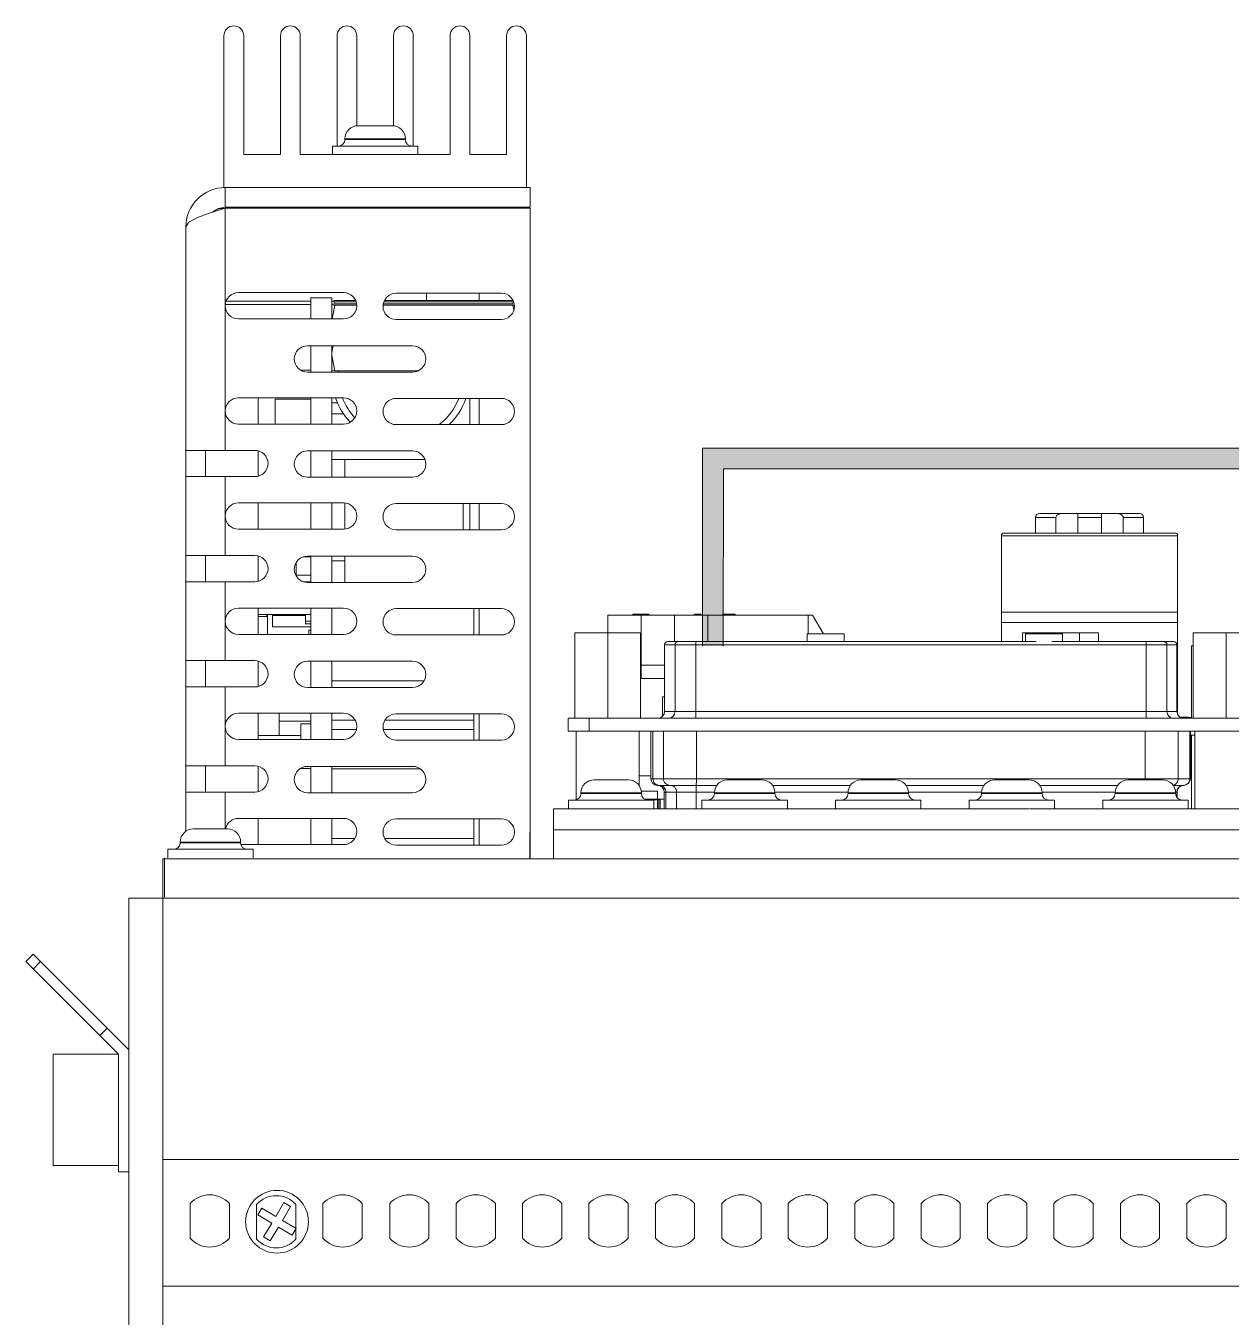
# Model space of a CAD drawing. Extents: x -194 to 239, y -574 to -265.
# Drawn here: x 58.87 to 88.02, y -421.34 to -390.1 of the extents above; entities that cross this region are included whole.
import ezdxf

# ---------------------------------------------------------------- set-up
doc = ezdxf.new("R2010")
doc.units = 0
doc.header["$LTSCALE"] = 0.5
doc.layers.get('0').update_dxf_attribs({"linetype": 'CONTINUOUS'})
doc.layers.add('1', color=7, linetype='CONTINUOUS')

msp = doc.modelspace()

# ---------------------------------------------------------------- hatches: boundary and pattern name
at = {"lineweight": 5}
msp.add_hatch(color=256, dxfattribs=at).paths.add_polyline_path([(75.22968, -400.31622), (75.23143, -405.10805), (75.73143, -405.10805), (75.73775, -400.81622), (121.36954, -400.81622), (124.81432, -405.29054), (125.16794, -404.93705), (121.61036, -400.31622)])

# ---------------------------------------------------------------- linework, layer by layer
at = {"color": 7, "linetype": 'Continuous', "lineweight": 5}
for p, q in [((63.65809, -390.34239), (63.65809, -394.01431)), ((64.13496, -393.21952), (64.13496, -390.34239)), ((65.02512, -390.34239), (65.02512, -393.21952)), ((65.502, -393.21952), (65.502, -390.34239)), ((66.39216, -393.01288), (66.39216, -390.34239)), ((66.86903, -390.34239), (66.86903, -392.5217)), ((67.75919, -392.5217), (67.75919, -390.34239)), ((68.23607, -390.34239), (68.23607, -393.01288)), ((69.12623, -390.34239), (69.12623, -393.21952)), ((69.6031, -393.21952), (69.6031, -390.34239)), ((70.49326, -390.34239), (70.49326, -393.21952)), ((70.97014, -394.01431), (70.97014, -390.34239)), ((66.90082, -392.52011), (67.7274, -392.52011)), ((66.58291, -392.83802), (68.04532, -392.83802)), ((66.58291, -392.83802), (66.58291, -392.85392)), ((66.58291, -392.85392), (68.04532, -392.85392)), ((68.04532, -392.85392), (68.04532, -392.83802)), ((65.02512, -393.21952), (64.13496, -393.21952)), ((69.12623, -393.21952), (65.502, -393.21952)), ((66.28089, -393.01288), (68.34734, -393.01288)), ((66.28089, -393.01288), (66.28089, -393.21952)), ((68.34734, -393.21952), (68.34734, -393.01288)), ((70.49326, -393.21952), (69.6031, -393.21952)), ((63.65809, -394.01431), (63.68988, -394.01431)), ((63.68988, -394.01431), (71.06551, -394.01431)), ((63.68988, -394.01431), (63.68988, -394.49118)), ((71.06551, -394.49118), (71.06551, -394.01431)), ((63.68988, -394.49118), (71.06551, -394.49118)), ((66.93262, -394.49118), (66.94376, -394.50233)), ((66.9962, -394.49118), (66.9962, -394.50233)), ((67.63202, -394.50233), (67.63202, -394.49118)), ((67.68447, -394.50233), (67.69561, -394.49118)), ((63.51022, -394.53054), (63.68988, -394.51366)), ((63.68988, -396.87555), (63.68988, -394.51366)), ((63.68988, -394.51366), (71.06551, -394.51366)), ((64.13496, -394.50233), (70.49326, -394.50233)), ((64.13496, -394.50233), (64.13496, -394.51366)), ((70.49326, -394.50233), (70.49326, -394.51366)), ((71.06551, -394.51366), (71.06551, -410.22799)), ((62.73613, -400.37262), (62.73613, -394.96805)), ((66.55111, -396.55763), (64.00779, -396.55763)), ((65.75632, -396.68482), (65.75632, -397.19346)), ((66.26499, -396.68482), (65.75632, -396.68482)), ((66.26499, -396.68482), (66.26499, -397.19346)), ((70.3661, -396.57162), (67.82278, -396.57162)), ((68.55412, -396.57162), (68.55411, -396.74596)), ((69.82554, -396.74596), (69.82553, -396.57162)), ((63.68988, -399.41887), (63.68988, -396.87555)), ((65.75632, -396.84375), (63.69147, -396.84375)), ((65.75632, -396.76428), (63.70999, -396.76428)), ((66.26538, -396.76333), (66.26499, -396.76399)), ((66.26538, -396.84281), (66.26499, -396.84347)), ((66.27414, -397.19346), (66.33598, -396.86281)), ((66.33598, -396.74596), (66.32963, -396.78045)), ((66.33095, -396.81021), (66.33598, -396.78333)), ((66.84142, -396.74596), (66.33598, -396.74596)), ((66.85536, -396.78333), (66.33598, -396.78333)), ((66.86505, -396.82544), (66.33598, -396.82544)), ((66.86878, -396.86281), (66.33598, -396.86281)), ((70.64482, -396.86281), (67.50598, -396.86281)), ((70.64482, -396.82544), (67.51139, -396.82544)), ((70.64482, -396.78333), (67.52312, -396.78333)), ((70.64482, -396.74596), (67.53912, -396.74596)), ((70.66819, -396.77977), (70.64482, -396.78333)), ((70.64482, -396.78333), (70.64957, -396.81044)), ((70.64482, -396.86281), (70.66608, -396.98392)), ((64.00779, -397.19346), (66.55111, -397.19346)), ((67.82278, -397.20745), (70.3661, -397.20745)), ((68.22017, -397.84328), (65.67685, -397.84328)), ((65.75632, -397.84328), (65.75632, -398.47911)), ((66.26499, -397.84328), (66.26499, -398.47911)), ((66.33597, -398.45106), (66.26499, -398.06666)), ((65.5125, -398.43333), (65.75632, -398.43333)), ((65.67685, -398.47911), (68.22017, -398.47911)), ((66.26499, -398.43305), (66.26537, -398.4337)), ((66.26698, -398.47911), (66.26977, -398.43427)), ((68.35072, -398.45106), (66.33597, -398.45106)), ((66.42614, -398.47911), (66.42792, -398.45106)), ((66.55111, -399.10095), (64.00779, -399.10095)), ((64.48467, -399.73678), (64.48467, -399.10095)), ((64.89795, -399.13277), (65.75632, -399.13277)), ((64.89795, -399.73678), (64.89795, -399.13277)), ((65.75632, -399.10095), (65.75632, -399.73678)), ((66.26499, -399.10095), (66.26499, -399.73678)), ((70.3661, -399.11494), (67.82278, -399.11494)), ((69.6031, -399.75077), (69.6031, -399.11494)), ((63.68988, -400.37262), (63.68988, -399.41887)), ((66.40089, -399.2202), (66.26499, -399.2202)), ((66.26499, -399.49042), (66.54803, -399.49042)), ((64.00779, -399.73678), (66.55111, -399.73678)), ((67.82278, -399.75077), (70.3661, -399.75077)), ((62.73613, -400.37262), (62.73613, -401.00845)), ((62.73613, -400.37262), (63.68988, -400.37262)), ((63.21301, -401.00845), (63.21301, -400.37262)), ((64.40519, -400.37262), (63.68988, -400.37262)), ((64.48467, -400.99835), (64.48467, -400.38271)), ((68.22017, -400.3866), (65.67685, -400.3866)), ((65.75632, -400.3866), (65.75632, -401.02243)), ((66.26499, -400.3866), (66.26499, -401.02243)), ((66.58291, -400.59105), (66.26499, -400.59105)), ((66.58291, -400.59105), (66.58291, -401.02243)), ((68.51715, -400.59105), (66.58291, -400.59105)), ((63.68988, -401.00845), (62.73613, -401.00845)), ((62.73613, -402.91594), (62.73613, -401.00845)), ((63.68988, -401.96219), (63.68988, -401.00845)), ((63.68988, -401.00845), (64.40519, -401.00845)), ((65.67685, -401.02243), (68.22017, -401.02243)), ((66.55111, -401.64428), (64.00779, -401.64428)), ((64.48467, -402.28011), (64.48467, -401.64428)), ((65.75632, -401.64428), (65.75632, -402.28011)), ((66.26499, -401.64428), (66.26499, -402.28011)), ((66.58291, -401.64587), (66.58291, -402.22831)), ((70.3661, -401.65826), (67.82278, -401.65826)), ((69.44415, -402.29409), (69.44415, -401.65826)), ((69.6031, -402.29409), (69.6031, -401.65826)), ((69.82564, -402.29409), (69.82564, -401.65826)), ((63.68988, -402.91594), (63.68988, -401.96219)), ((83.77546, -401.99399), (83.28688, -401.99399)), ((83.28688, -401.99399), (83.28688, -402.37549)), ((83.93881, -401.89862), (83.392, -401.89862)), ((83.77546, -402.37549), (83.77546, -401.99399)), ((84.30422, -401.89862), (83.93881, -401.89862)), ((84.30422, -402.37549), (84.30422, -401.89862)), ((84.30422, -401.89862), (84.30422, -401.99399)), ((84.87647, -401.89862), (84.30422, -401.89862)), ((84.87647, -401.99399), (84.30422, -401.99399)), ((84.30422, -401.99399), (84.30422, -402.37549)), ((84.87647, -401.89862), (85.24187, -401.89862)), ((84.87647, -401.99399), (84.87647, -401.89862)), ((84.87647, -402.37549), (84.87647, -401.99399)), ((85.24187, -401.89862), (85.79603, -401.89862)), ((85.89379, -401.99399), (85.40522, -401.99399)), ((85.40522, -401.99399), (85.40522, -402.37549)), ((85.89379, -402.37549), (85.89379, -401.99399)), ((64.00779, -402.28011), (66.55111, -402.28011)), ((66.58291, -402.22831), (66.58291, -402.27851)), ((67.82278, -402.29409), (70.3661, -402.29409)), ((82.49209, -402.37549), (82.45861, -402.40898)), ((82.46031, -402.43908), (82.46031, -402.40796)), ((82.46031, -402.41067), (82.46031, -402.43908)), ((82.46031, -402.43908), (82.46031, -404.28299)), ((82.46031, -402.43908), (86.72037, -402.43908)), ((82.49209, -402.37549), (86.68858, -402.37549)), ((86.72206, -402.40898), (86.68858, -402.37549)), ((86.72037, -402.43908), (86.72037, -402.40796)), ((86.72037, -402.43908), (86.72037, -404.28299)), ((62.73613, -402.91594), (62.73613, -403.55177)), ((62.73613, -402.91594), (63.68988, -402.91594)), ((63.21301, -403.55177), (63.21301, -402.91594)), ((64.40519, -402.91594), (63.68988, -402.91594)), ((64.48467, -403.54167), (64.48467, -402.92603)), ((68.22017, -402.92992), (65.67685, -402.92992)), ((65.75632, -402.92992), (65.75632, -403.56575)), ((66.26499, -402.92992), (66.26499, -403.56575)), ((66.58291, -402.92992), (66.58291, -403.04694)), ((65.40662, -403.39283), (65.40662, -403.08037)), ((65.57188, -402.94775), (65.75632, -402.94775)), ((66.58291, -403.04694), (66.26499, -403.04694)), ((66.58291, -403.04694), (66.58291, -403.56575)), ((63.68988, -403.55177), (62.73613, -403.55177)), ((62.73613, -405.45926), (62.73613, -403.55177)), ((63.68988, -404.50551), (63.68988, -403.55177)), ((63.68988, -403.55177), (64.40519, -403.55177)), ((65.40662, -403.41531), (65.40662, -403.39283)), ((65.40662, -403.39283), (65.75632, -403.39283)), ((65.58367, -403.55179), (65.75632, -403.55179)), ((65.67685, -403.56575), (68.22017, -403.56575)), ((66.55111, -404.1876), (64.00779, -404.1876)), ((64.48467, -404.82343), (64.48467, -404.1876)), ((64.48467, -404.34656), (65.75632, -404.34656)), ((64.48467, -404.39427), (64.70721, -404.39427)), ((64.69212, -404.39427), (64.69212, -404.34656)), ((64.70721, -404.82343), (64.70721, -404.34656)), ((64.83437, -404.64065), (64.83437, -404.37042)), ((65.62917, -404.37042), (64.83437, -404.37042)), ((65.62917, -404.5014), (65.62917, -404.34656)), ((65.75632, -404.1876), (65.75632, -404.82343)), ((66.26499, -404.1876), (66.26499, -404.82343)), ((70.3661, -404.20158), (67.82278, -404.20158)), ((69.69847, -404.20158), (69.69847, -404.83741)), ((69.82564, -404.83741), (69.82564, -404.20158)), ((72.93994, -404.35784), (73.74745, -404.35784)), ((72.93994, -404.35784), (72.93994, -404.78595)), ((73.58714, -404.33362), (73.54557, -404.33362)), ((73.54557, -404.35784), (73.54557, -404.33362)), ((73.77004, -404.33362), (73.58714, -404.33362)), ((73.58714, -404.35784), (73.58714, -404.33362)), ((73.74745, -404.35784), (74.55495, -404.35784)), ((73.74745, -404.35784), (73.74745, -405.5691)), ((73.79498, -404.33362), (73.77004, -404.33362)), ((73.77004, -404.35784), (73.77004, -404.33362)), ((73.82823, -404.33362), (73.79498, -404.33362)), ((73.79498, -404.35784), (73.79498, -404.33362)), ((73.82823, -404.33362), (73.84486, -404.33362)), ((73.82823, -404.35784), (73.82823, -404.33362)), ((73.87812, -404.33362), (73.84486, -404.33362)), ((73.84486, -404.33362), (73.84486, -404.35784)), ((73.91137, -404.33362), (73.87812, -404.33362)), ((73.87812, -404.35784), (73.87812, -404.33362)), ((73.928, -404.33362), (73.91137, -404.33362)), ((73.91137, -404.35784), (73.91137, -404.33362)), ((73.93631, -404.33362), (73.928, -404.33362)), ((73.928, -404.35784), (73.928, -404.33362)), ((73.93631, -404.35784), (73.93631, -404.33362)), ((74.55495, -404.35784), (75.36246, -404.35784)), ((74.55495, -404.99514), (74.55495, -404.35784)), ((75.1917, -404.33362), (75.03946, -404.33362)), ((75.03946, -404.33362), (75.03946, -404.35784)), ((75.1917, -404.35784), (75.1917, -404.33362)), ((75.36246, -404.35784), (77.78497, -404.35784)), ((75.36246, -404.99514), (75.36246, -404.35784)), ((75.72584, -404.35784), (75.72584, -404.33362)), ((76.02354, -404.33362), (75.72584, -404.33362)), ((76.02354, -404.33362), (76.02354, -404.35784)), ((77.78497, -404.35784), (77.89315, -404.35784)), ((77.78497, -404.35784), (77.78497, -404.81246)), ((77.89315, -404.35784), (78.15563, -404.81246)), ((82.46031, -404.28299), (86.72037, -404.28299)), ((82.46031, -404.53732), (82.46031, -404.28299)), ((86.72037, -404.28299), (86.72037, -404.53732)), ((63.68988, -405.45926), (63.68988, -404.50551)), ((64.83437, -404.64065), (65.75632, -404.64065)), ((65.62917, -404.5014), (65.75632, -404.5014)), ((65.62917, -404.56912), (65.62917, -404.5014)), ((65.62917, -404.56912), (65.75632, -404.56912)), ((65.70864, -404.82343), (65.70864, -404.7249)), ((65.70864, -404.7249), (65.75632, -404.7249)), ((72.14271, -404.78595), (72.93749, -404.78595)), ((72.14271, -404.78595), (72.14271, -406.8524)), ((72.93749, -404.78595), (73.73228, -404.78595)), ((72.93749, -404.78595), (72.93749, -406.8524)), ((73.73228, -404.78595), (73.73228, -406.8524)), ((82.46031, -404.99514), (82.46031, -404.53732)), ((86.72037, -404.53732), (82.46031, -404.53732)), ((82.97196, -404.78595), (83.43084, -404.78595)), ((82.97196, -404.78595), (82.97196, -404.99514)), ((83.43084, -404.78595), (84.34858, -404.78595)), ((83.43084, -404.78595), (83.43084, -404.81246)), ((84.34858, -404.78595), (84.80745, -404.78595)), ((84.34858, -404.78595), (84.34858, -404.99514)), ((84.80745, -404.78595), (84.80745, -404.99514)), ((86.72037, -404.53732), (86.72037, -406.56082)), ((87.09769, -404.78595), (87.89248, -404.78595)), ((87.09769, -404.78595), (87.09769, -406.8524)), ((87.89248, -404.78595), (88.68727, -404.78595)), ((87.89248, -404.78595), (87.89248, -406.8524)), ((64.00779, -404.82343), (66.55111, -404.82343)), ((67.82278, -404.83741), (70.3661, -404.83741)), ((74.56694, -405.07589), (74.31429, -405.07589)), ((74.31429, -405.07589), (74.31429, -406.6909)), ((74.39504, -404.99514), (74.64646, -404.99514)), ((74.56694, -405.07589), (74.56694, -406.6909)), ((75.06794, -405.07589), (74.56694, -405.07589)), ((74.64646, -404.99514), (75.06794, -404.99514)), ((75.06794, -404.99514), (75.06794, -405.07589)), ((75.06794, -404.99514), (83.29689, -404.99514)), ((75.06794, -405.07589), (75.06794, -406.6909)), ((85.96058, -405.07589), (75.06794, -405.07589)), ((77.76215, -404.81246), (78.65231, -404.81246)), ((77.76215, -404.81246), (77.76215, -404.99514)), ((78.65231, -404.99514), (78.65231, -404.81246)), ((83.04322, -404.81246), (83.93339, -404.81246)), ((83.04322, -404.81246), (83.04322, -404.99514)), ((83.67974, -404.99514), (85.96058, -404.99514)), ((83.93339, -404.99514), (83.93339, -404.81246)), ((85.96058, -404.99514), (85.96058, -405.07589)), ((85.96058, -404.99514), (86.38206, -404.99514)), ((85.96058, -405.07589), (85.96058, -406.6909)), ((86.46158, -405.07589), (85.96058, -405.07589)), ((86.38206, -404.99514), (86.62067, -404.99514)), ((86.70142, -405.07589), (86.46158, -405.07589)), ((86.46158, -405.07589), (86.46158, -406.6909)), ((86.70142, -405.07589), (86.70142, -406.6909)), ((87.05567, -405.09859), (87.09769, -405.09859)), ((87.05567, -406.8524), (87.05567, -405.09859)), ((62.73613, -405.45926), (62.73613, -406.09509)), ((62.73613, -405.45926), (63.68988, -405.45926)), ((63.21301, -406.09509), (63.21301, -405.45926)), ((64.40519, -405.45926), (63.68988, -405.45926)), ((64.48467, -406.085), (64.48467, -405.46935)), ((68.22017, -405.47324), (65.67685, -405.47324)), ((65.75632, -405.47324), (65.75632, -406.10908)), ((66.26499, -405.47324), (66.26499, -406.10908)), ((73.74745, -405.5691), (73.74745, -405.8902)), ((73.74745, -405.5691), (74.31429, -405.5691)), ((68.49675, -405.94792), (66.26499, -405.94792)), ((73.73228, -405.8902), (74.31429, -405.8902)), ((63.68988, -406.09509), (62.73613, -406.09509)), ((62.73613, -408.00258), (62.73613, -406.09509)), ((63.68988, -407.04884), (63.68988, -406.09509)), ((63.68988, -406.09509), (64.40519, -406.09509)), ((65.67685, -406.10908), (68.22017, -406.10908)), ((74.31429, -406.33528), (74.26215, -406.33528)), ((74.26215, -406.33528), (74.26215, -406.80974)), ((86.70142, -406.56082), (86.72037, -406.56082)), ((86.72037, -406.56082), (86.72037, -406.71537)), ((66.55111, -406.73092), (64.00779, -406.73092)), ((64.48467, -407.36675), (64.48467, -406.73092)), ((64.99333, -406.92169), (64.99333, -406.73092)), ((64.99333, -407.27138), (64.99333, -406.92169)), ((64.99333, -406.92169), (65.75632, -406.92169)), ((65.5179, -406.98528), (65.75632, -406.98528)), ((65.5179, -407.36675), (65.5179, -406.98528)), ((65.75632, -406.73092), (65.75632, -407.36675)), ((66.26499, -406.73092), (66.26499, -407.36675)), ((66.83292, -406.90166), (66.26499, -406.90166)), ((69.69847, -406.90166), (67.54873, -406.90166)), ((70.3661, -406.74491), (67.82278, -406.74491)), ((69.69847, -406.74491), (69.69847, -406.90166)), ((69.69847, -406.90166), (69.69847, -407.1242)), ((69.82564, -407.38074), (69.82564, -406.74491)), ((71.98464, -406.8524), (72.49336, -406.8524)), ((71.98464, -407.16733), (71.98464, -406.8524)), ((72.49336, -407.16733), (72.49336, -406.8524)), ((88.33661, -406.8524), (72.49336, -406.8524)), ((74.31429, -406.6909), (74.56694, -406.6909)), ((74.56694, -406.6909), (75.06794, -406.6909)), ((75.06794, -406.6909), (85.96058, -406.6909)), ((75.06794, -406.8524), (75.06794, -406.6909)), ((85.96058, -406.6909), (86.46158, -406.6909)), ((85.96058, -406.6909), (85.96058, -406.8524)), ((86.46158, -406.6909), (86.70142, -406.6909)), ((86.70717, -406.73364), (86.72498, -406.72335)), ((86.9747, -406.82631), (86.7749, -406.82631)), ((87.05567, -406.83679), (86.9747, -406.82631)), ((63.68988, -408.00258), (63.68988, -407.04884)), ((64.48467, -407.27138), (65.5179, -407.27138)), ((66.85997, -407.1242), (66.26499, -407.1242)), ((69.69847, -407.1242), (67.51084, -407.1242)), ((69.69847, -407.1242), (69.69847, -407.38074)), ((71.98464, -407.16733), (72.49336, -407.16733)), ((72.17844, -407.16733), (72.17844, -408.8267)), ((88.33661, -407.16733), (72.49336, -407.16733)), ((73.69654, -408.47999), (73.69654, -407.16733)), ((73.98149, -407.16733), (73.98149, -408.31398)), ((74.03114, -408.31398), (74.03114, -407.16733)), ((74.28624, -408.31398), (74.28624, -407.16733)), ((75.08155, -408.31398), (75.08155, -407.16733)), ((85.9352, -408.31398), (85.9352, -407.16733)), ((86.73551, -408.31398), (86.73551, -407.16733)), ((87.01621, -408.31398), (87.01621, -407.16733)), ((87.02928, -408.31398), (87.02928, -407.16733)), ((87.13343, -407.26041), (87.02928, -407.26041)), ((87.05567, -409.04074), (87.05567, -407.26041)), ((87.13343, -407.16733), (87.13343, -409.04074)), ((64.00779, -407.36675), (66.55111, -407.36675)), ((67.82278, -407.38074), (70.3661, -407.38074)), ((87.02928, -407.45742), (87.05567, -407.45165)), ((87.02928, -407.46214), (87.05567, -407.46214)), ((62.73613, -408.00258), (62.73613, -408.63841)), ((62.73613, -408.00258), (63.68988, -408.00258)), ((63.21301, -408.63841), (63.21301, -408.00258)), ((64.40519, -408.00258), (63.68988, -408.00258)), ((64.48467, -408.62832), (64.48467, -408.01268)), ((65.5179, -408.06619), (65.5179, -408.05916)), ((65.5179, -408.06619), (65.75632, -408.06619)), ((68.22017, -408.01657), (65.67685, -408.01657)), ((65.75632, -408.01657), (65.75632, -408.6524)), ((66.26499, -408.01657), (66.26499, -408.6524)), ((68.40795, -408.07795), (66.26499, -408.07795)), ((73.98149, -408.24277), (73.69654, -408.24277)), ((87.02928, -408.05538), (87.05567, -408.05538)), ((87.02928, -408.09797), (87.05567, -408.09797)), ((72.6074, -408.34132), (72.87563, -408.34132)), ((72.87563, -408.34132), (73.43398, -408.34132)), ((73.98149, -408.31398), (74.03114, -408.31398)), ((74.03114, -408.31398), (74.28624, -408.31398)), ((74.18763, -408.47548), (74.14299, -408.47548)), ((74.44554, -408.47548), (74.18763, -408.47548)), ((74.28624, -408.31398), (75.08155, -408.31398)), ((75.08008, -408.47548), (74.44554, -408.47548)), ((75.57799, -408.47548), (75.08008, -408.47548)), ((75.08155, -408.31398), (85.9352, -408.31398)), ((75.83742, -408.34132), (76.10564, -408.34132)), ((76.10564, -408.34132), (76.664, -408.34132)), ((78.80801, -408.47548), (76.92344, -408.47548)), ((79.06744, -408.34132), (79.33566, -408.34132)), ((79.33566, -408.34132), (79.89402, -408.34132)), ((82.03803, -408.47548), (80.15346, -408.47548)), ((82.29746, -408.34132), (82.56568, -408.34132)), ((82.56568, -408.34132), (83.12404, -408.34132)), ((85.26805, -408.47548), (83.38348, -408.47548)), ((85.52748, -408.34132), (85.7957, -408.34132)), ((85.7957, -408.34132), (86.35406, -408.34132)), ((85.9352, -408.31398), (86.73551, -408.31398)), ((85.9352, -408.31398), (85.93527, -408.34132)), ((86.85717, -408.47548), (86.61349, -408.47548)), ((86.73551, -408.31398), (87.01621, -408.31398)), ((86.86778, -408.47548), (86.85717, -408.47548)), ((87.01621, -408.31398), (87.02928, -408.31398)), ((63.68988, -408.63841), (62.73613, -408.63841)), ((62.73613, -409.58528), (62.73613, -408.63841)), ((63.68988, -409.52858), (63.68988, -408.63841)), ((63.68988, -408.63841), (64.40519, -408.63841)), ((65.67685, -408.6524), (68.22017, -408.6524)), ((71.98747, -408.83409), (72.65802, -408.83409)), ((71.98747, -408.83409), (71.98747, -409.04074)), ((72.28949, -408.65924), (72.76403, -408.65924)), ((72.28949, -408.65924), (72.28949, -408.67513)), ((72.28949, -408.67513), (72.76403, -408.67513)), ((72.65802, -408.83409), (74.05392, -408.83409)), ((72.76403, -408.65924), (73.75189, -408.65924)), ((72.76403, -408.67513), (73.75189, -408.67513)), ((73.7494, -408.6195), (74.14293, -408.6195)), ((73.75189, -408.67513), (73.75189, -408.65924)), ((73.82712, -408.81025), (74.14293, -408.81025)), ((73.9223, -408.83409), (73.9223, -408.81025)), ((73.9223, -408.82335), (73.94344, -408.82335)), ((73.94344, -408.81025), (73.94344, -408.82335)), ((73.99669, -408.81025), (73.99669, -408.82335)), ((73.99669, -408.82335), (74.03664, -408.82335)), ((74.03664, -408.82335), (74.03664, -408.81025)), ((74.03664, -408.82335), (74.12982, -408.82335)), ((74.05392, -409.04074), (74.05392, -408.83409)), ((74.12982, -408.81025), (74.12982, -408.82335)), ((74.12982, -408.82335), (74.18308, -408.82335)), ((74.14293, -408.6195), (74.14293, -408.81025)), ((74.30449, -408.81025), (74.14293, -408.81025)), ((74.14325, -409.04074), (74.14325, -408.82335)), ((74.15915, -408.82335), (74.15915, -409.04074)), ((74.18308, -408.81025), (74.18308, -408.82335)), ((74.18308, -408.82335), (74.1957, -408.82335)), ((74.1957, -409.04074), (74.1957, -408.81025)), ((74.2097, -409.04074), (74.2097, -408.81025)), ((74.34379, -408.63698), (74.30449, -408.63698)), ((74.30449, -408.63698), (74.30449, -409.04074)), ((74.60488, -408.63698), (74.34379, -408.63698)), ((74.34379, -409.04074), (74.34379, -408.63698)), ((75.07841, -408.63698), (74.60488, -408.63698)), ((74.60488, -409.04074), (74.60488, -408.63698)), ((75.52028, -408.63698), (75.07841, -408.63698)), ((75.07841, -409.04074), (75.07841, -408.63698)), ((75.21749, -408.83409), (75.88804, -408.83409)), ((75.21749, -408.83409), (75.21749, -409.04074)), ((75.51951, -408.65924), (75.99405, -408.65924)), ((75.51951, -408.65924), (75.51951, -408.67513)), ((75.51951, -408.67513), (75.99405, -408.67513)), ((75.88804, -408.83409), (77.28394, -408.83409)), ((75.99405, -408.65924), (76.98191, -408.65924)), ((75.99405, -408.67513), (76.98191, -408.67513)), ((78.7503, -408.63698), (76.98114, -408.63698)), ((76.98191, -408.67513), (76.98191, -408.65924)), ((77.28394, -409.04074), (77.28394, -408.83409)), ((78.4475, -408.83409), (79.11806, -408.83409)), ((78.4475, -408.83409), (78.4475, -409.04074)), ((78.74953, -408.65924), (79.22407, -408.65924)), ((78.74953, -408.65924), (78.74953, -408.67513)), ((78.74953, -408.67513), (79.22407, -408.67513)), ((79.11806, -408.83409), (80.51396, -408.83409)), ((79.22407, -408.65924), (80.21193, -408.65924)), ((79.22407, -408.67513), (80.21193, -408.67513)), ((81.98032, -408.63698), (80.21116, -408.63698)), ((80.21193, -408.67513), (80.21193, -408.65924)), ((80.51396, -409.04074), (80.51396, -408.83409)), ((81.67752, -408.83409), (82.34808, -408.83409)), ((81.67752, -408.83409), (81.67752, -409.04074)), ((81.97955, -408.65924), (82.45409, -408.65924)), ((81.97955, -408.65924), (81.97955, -408.67513)), ((81.97955, -408.67513), (82.45409, -408.67513)), ((82.34808, -408.83409), (83.74397, -408.83409)), ((82.45409, -408.65924), (83.44195, -408.65924)), ((82.45409, -408.67513), (83.44195, -408.67513)), ((85.21034, -408.63698), (83.44118, -408.63698)), ((83.44195, -408.67513), (83.44195, -408.65924)), ((83.74397, -409.04074), (83.74397, -408.83409)), ((84.90754, -408.83409), (85.5781, -408.83409)), ((84.90754, -408.83409), (84.90754, -409.04074)), ((85.20956, -408.65924), (85.68411, -408.65924)), ((85.20956, -408.65924), (85.20956, -408.67513)), ((85.20956, -408.67513), (85.68411, -408.67513)), ((85.5781, -408.83409), (86.97399, -408.83409)), ((85.68411, -408.65924), (86.67197, -408.65924)), ((85.68411, -408.67513), (86.67197, -408.67513)), ((86.69812, -408.63698), (86.67119, -408.63698)), ((86.67197, -408.67513), (86.67197, -408.65924)), ((86.70628, -408.63698), (86.69812, -408.63698)), ((86.69812, -408.76248), (86.69812, -408.63698)), ((86.70628, -408.77377), (86.70628, -408.63698)), ((86.97399, -409.04074), (86.97399, -408.83409)), ((71.62504, -409.04074), (72.58711, -409.04074)), ((71.62504, -409.04074), (71.62504, -409.5494)), ((72.58711, -409.04074), (73.45427, -409.04074)), ((73.45427, -409.04074), (75.81713, -409.04074)), ((75.81713, -409.04074), (76.69611, -409.04074)), ((76.68429, -409.04074), (79.04715, -409.04074)), ((79.04715, -409.04074), (79.91431, -409.04074)), ((79.91431, -409.04074), (82.27717, -409.04074)), ((82.27717, -409.04074), (83.13065, -409.04074)), ((83.14433, -409.04074), (85.50719, -409.04074)), ((85.50719, -409.04074), (86.37435, -409.04074)), ((86.37435, -409.04074), (88.73721, -409.04074)), ((66.55111, -409.27424), (64.00779, -409.27424)), ((64.48467, -409.91007), (64.48467, -409.27424)), ((65.75632, -409.27424), (65.75632, -409.91007)), ((66.26499, -409.27424), (66.26499, -409.91007)), ((70.3661, -409.28823), (67.82278, -409.28823)), ((69.69847, -409.28823), (69.69847, -409.7629)), ((69.82564, -409.92406), (69.82564, -409.28823)), ((62.91734, -409.52858), (63.20844, -409.52858)), ((63.20844, -409.52858), (63.74393, -409.52858)), ((66.81929, -409.7629), (66.26499, -409.7629)), ((69.69847, -409.7629), (67.54619, -409.7629)), ((69.69847, -409.7629), (69.69847, -409.92406)), ((71.05442, -409.62), (71.05442, -410.25225)), ((62.29741, -410.02135), (63.02515, -410.02135)), ((62.29741, -410.02135), (62.29741, -410.22799)), ((62.59943, -409.84649), (63.11444, -409.84649)), ((62.59943, -409.84649), (62.59943, -409.86239)), ((62.59943, -409.86239), (63.11444, -409.86239)), ((63.02515, -410.02135), (64.36386, -410.02135)), ((63.11444, -409.84649), (64.06184, -409.84649)), ((63.11444, -409.86239), (64.06184, -409.86239)), ((64.06184, -409.86239), (64.06184, -409.84649)), ((64.06916, -409.91007), (66.55111, -409.91007)), ((64.36386, -410.22799), (64.36386, -410.02135)), ((67.82278, -409.92406), (70.3661, -409.92406)), ((62.21794, -411.18173), (62.21794, -410.22799))]:
    msp.add_line(p, q, dxfattribs=at)
at = {"color": 0, "lineweight": 5}
for p, q in [((75.22968, -400.31622), (121.61036, -400.31622)), ((75.73775, -400.81622), (121.36954, -400.81622))]:
    msp.add_line(p, q, dxfattribs=at)
at = {"lineweight": 5}
for p, q in [((75.22968, -400.31622), (75.23143, -405.10805)), ((75.73775, -400.81622), (75.73143, -405.10805)), ((71.62504, -409.5494), (110.91619, -409.5494)), ((71.62504, -409.5494), (71.62504, -410.25224)), ((62.18269, -410.25365), (81.60552, -410.25365))]:
    msp.add_line(p, q, dxfattribs=at)
at = {"color": 7, "linetype": 'Continuous', "lineweight": 5, "flags": 128}
for points in [[(63.37505, -394.61165), (63.52952, -394.51896), (63.68988, -394.49118)], [(63.68988, -394.51366), (63.32489, -394.62726), (63.01548, -394.74086), (62.80873, -394.85446), (62.73613, -394.96805)], [(66.33598, -396.78333), (66.31261, -396.77977), (66.26499, -396.76464)], [(66.33598, -396.86281), (66.31261, -396.85924), (66.26499, -396.84412)], [(66.26618, -396.76333), (66.26875, -396.7605), (66.33598, -396.74596)], [(66.26618, -396.84281), (66.26875, -396.83998), (66.33598, -396.82544)], [(70.67833, -396.85603), (70.66819, -396.85924), (70.64482, -396.86281)], [(66.26499, -398.06004), (66.26681, -398.00343), (66.3006, -397.84328)], [(66.26631, -398.4337), (66.27076, -398.43754), (66.33597, -398.45106)], [(69.82568, -399.75077), (69.82566, -399.3625), (69.82565, -399.11494)], [(83.77546, -401.99399), (83.78, -401.97092), (83.79203, -401.95089), (83.81839, -401.92813), (83.86919, -401.90693), (83.93881, -401.89862)], [(85.24187, -401.89862), (85.33724, -401.91538), (85.36661, -401.93098), (85.39099, -401.95388), (85.40196, -401.97438), (85.40522, -401.99399)]]:
    msp.add_lwpolyline(points, dxfattribs=at)
at = {"color": 7, "linetype": 'Continuous', "lineweight": 5}
for centre, radius, start, end in [((63.89652, -390.34239), 0.23844, 0, 180), ((65.26356, -390.34239), 0.23844, 0, 180), ((66.63059, -390.34239), 0.23844, 0, 180), ((67.99763, -390.34239), 0.23844, 0, 180), ((69.36467, -390.34239), 0.23844, 0, 180), ((70.7317, -390.34239), 0.23844, 0, 180), ((66.90082, -392.83802), 0.31792, 90, 180), ((67.7274, -392.83802), 0.31792, 0, 90), ((66.42395, -392.85392), 0.15896, 270, 0), ((68.20428, -392.85392), 0.15896, 180, 270), ((63.68987, -394.96805), 0.95374, 89.999339, 180.000092), ((64.00779, -396.87555), 0.31792, 90, 180), ((66.55112, -396.87555), 0.31792, 270, 90), ((67.82278, -396.88953), 0.31792, 90, 270), ((70.3661, -396.88953), 0.31792, 270, 90), ((64.00779, -396.87555), 0.31792, 180, 270), ((65.67685, -398.16119), 0.31792, 90, 270), ((68.22017, -398.16119), 0.31792, 270, 90), ((64.00779, -399.41887), 0.31792, 90, 180), ((67.93405, -398.56052), 1.66906, 198.892659, 222.800846), ((67.93405, -398.56052), 1.5101, 200.970057, 222.637802), ((66.55112, -399.41887), 0.31792, 270, 90), ((67.82278, -399.43285), 0.31792, 90, 270), ((67.93405, -398.56052), 1.5101, 307.982975, 338.460595), ((67.93405, -398.56052), 1.66906, 314.510042, 340.599145), ((70.3661, -399.43285), 0.31792, 270, 90), ((64.00779, -399.41887), 0.31792, 180, 270), ((64.40519, -400.69053), 0.31792, 270, 90), ((65.67685, -400.70452), 0.31792, 90, 270), ((68.22017, -400.70452), 0.31792, 270, 90), ((64.00779, -401.96219), 0.31792, 90, 180), ((66.55112, -401.96219), 0.31792, 270, 90), ((67.82278, -401.97618), 0.31792, 90, 270), ((70.3661, -401.97618), 0.31792, 270, 90), ((64.00779, -401.96219), 0.31792, 180, 270), ((83.38226, -401.994), 0.09537, 90, 180), ((85.79842, -401.994), 0.09537, 360, 90), ((64.40519, -403.23385), 0.31792, 270, 90), ((65.67685, -403.24784), 0.31792, 90, 270), ((68.22017, -403.24784), 0.31792, 270, 90), ((64.00779, -404.50551), 0.31792, 90, 180), ((66.55112, -404.50551), 0.31792, 270, 90), ((67.82278, -404.5195), 0.31792, 90, 270), ((70.3661, -404.5195), 0.31792, 270, 90), ((64.00779, -404.50551), 0.31792, 180, 270), ((74.39504, -405.07589), 0.08075, 90, 180), ((74.64708, -405.07528), 0.08014, 90.442284, 180.436658), ((86.38144, -405.07528), 0.08014, 359.563342, 89.557716), ((86.62066, -405.07589), 0.08075, 0, 90), ((64.40519, -405.77718), 0.31792, 270, 90), ((65.67685, -405.79116), 0.31792, 90, 270), ((68.22017, -405.79116), 0.31792, 270, 90), ((64.00779, -407.04884), 0.31792, 90, 180), ((66.55112, -407.04884), 0.31792, 270, 90), ((67.82278, -407.06282), 0.31792, 90, 270), ((70.3661, -407.06282), 0.31792, 270, 90), ((74.15279, -406.6909), 0.1615, 270, 0), ((74.40665, -406.69211), 0.1603, 270.443882, 0.432488), ((86.62187, -406.69211), 0.1603, 179.567512, 269.556118), ((86.86292, -406.6909), 0.1615, 180, 270), ((64.00779, -407.04884), 0.31792, 180, 270), ((64.40519, -408.3205), 0.31792, 270, 90), ((65.67685, -408.33448), 0.31792, 90, 270), ((68.22017, -408.33448), 0.31792, 270, 90), ((72.6074, -408.65924), 0.31792, 90, 180), ((73.43398, -408.65924), 0.31792, 0, 90), ((74.14299, -408.31398), 0.1615, 180, 270), ((74.18963, -408.31698), 0.15851, 178.915753, 269.279112), ((74.14299, -408.63698), 0.1615, 0, 90), ((74.18557, -408.63372), 0.15825, 358.819833, 89.254397), ((74.44642, -408.31531), 0.16018, 179.525309, 269.686985), ((74.44468, -408.63569), 0.16021, 359.538442, 89.691726), ((78.22575, -408.58891), 3.14771, 177.934988, 180.875139), ((71.60252, -408.3631), 3.47938, 358.149094, 0.808933), ((75.83742, -408.65924), 0.31792, 90, 180), ((76.664, -408.65924), 0.31792, 0, 90), ((79.06744, -408.65924), 0.31792, 90, 180), ((79.89402, -408.65924), 0.31792, 0, 90), ((82.29746, -408.65924), 0.31792, 90, 180), ((83.12404, -408.65924), 0.31792, 0, 90), ((85.52748, -408.65924), 0.31792, 90, 180), ((86.35406, -408.65924), 0.31792, 0, 90), ((86.57987, -408.31877), 0.15572, 278.764629, 1.760308), ((86.85841, -408.63577), 0.16029, 90.442199, 180.43333), ((86.86778, -408.63698), 0.1615, 90, 180), ((86.85594, -408.31521), 0.16028, 270.439701, 0.440082), ((86.86778, -408.31398), 0.1615, 270, 0), ((72.13053, -408.67513), 0.15896, 270, 0), ((73.91086, -408.67513), 0.15896, 180, 270), ((75.36055, -408.67513), 0.15896, 270, 0), ((77.14087, -408.67513), 0.15896, 180, 270), ((78.59057, -408.67513), 0.15896, 270, 0), ((80.37089, -408.67513), 0.15896, 180, 270), ((81.82059, -408.67513), 0.15896, 270, 0), ((83.60091, -408.67513), 0.15896, 180, 270), ((85.05061, -408.67513), 0.15896, 270, 0), ((86.83093, -408.67513), 0.15896, 180, 270), ((64.00779, -409.59216), 0.31792, 90, 168.463041), ((66.55112, -409.59216), 0.31792, 270, 90), ((67.82278, -409.60614), 0.31792, 90, 270), ((70.3661, -409.60614), 0.31792, 270, 90), ((62.91734, -409.84649), 0.31792, 90, 180), ((63.74392, -409.84649), 0.31792, 0, 90), ((62.44047, -409.86239), 0.15896, 270, 0), ((64.2208, -409.86239), 0.15896, 180, 270)]:
    msp.add_arc(centre, radius, start, end, dxfattribs=at)
at = {"layer": '1', "lineweight": 5}
for p, q in [((62.18247, -411.20088), (62.18247, -410.25224)), ((62.96094, -410.25224), (131.10318, -410.25222)), ((82.5727, -410.25224), (127.8759, -410.25224)), ((61.36032, -411.20088), (61.36032, -464.79904)), ((62.18247, -411.20088), (61.36032, -411.20088)), ((198.94809, -411.20088), (62.18247, -411.20088)), ((62.18247, -411.20088), (62.18247, -466.69632)), ((62.18247, -411.20088), (62.18247, -411.22166)), ((59.04548, -412.56), (58.8666, -412.73888)), ((59.04548, -412.56), (61.36032, -414.87484)), ((58.8666, -412.73888), (61.10735, -414.97963)), ((59.22435, -412.73888), (59.04548, -412.91776)), ((60.83425, -414.34878), (60.65537, -414.52765)), ((61.36032, -414.59362), (61.36032, -417.54432)), ((61.10735, -414.97963), (59.52628, -414.97963)), ((59.52628, -414.97963), (59.52628, -417.66744)), ((61.10735, -414.97963), (61.10735, -417.82555)), ((61.36032, -414.87484), (61.36032, -417.82555)), ((130.55809, -417.52514), (62.18247, -417.52514)), ((61.10735, -417.66744), (59.52628, -417.66744)), ((61.10735, -417.82555), (61.36032, -417.82555)), ((62.84019, -418.59304), (62.84019, -419.42966)), ((62.84019, -418.59304), (62.84019, -419.42966)), ((63.78883, -418.59304), (63.78883, -419.42966)), ((63.78883, -418.59304), (63.78883, -419.42966)), ((64.44872, -418.6147), (64.44872, -419.45132)), ((64.57603, -418.70235), (64.47889, -418.86533)), ((64.90877, -418.90067), (64.57603, -418.70235)), ((65.10709, -418.56792), (64.90877, -418.90067)), ((65.07175, -418.9978), (65.27007, -418.66506)), ((65.27007, -418.66506), (65.10709, -418.56792)), ((65.39736, -418.6147), (65.39736, -419.45132)), ((66.05292, -418.59304), (66.05292, -419.42966)), ((67.00156, -418.59304), (67.00156, -419.42966)), ((67.66582, -418.59303), (67.66582, -419.42965)), ((68.61446, -418.59303), (68.61446, -419.42965)), ((69.27218, -418.59303), (69.27218, -419.42965)), ((70.22082, -418.59303), (70.22082, -419.42965)), ((70.87855, -418.59303), (70.87855, -419.42965)), ((71.82719, -418.59303), (71.82719, -419.42965)), ((72.48491, -418.59303), (72.48491, -419.42965)), ((73.43355, -418.59303), (73.43355, -419.42965)), ((74.09128, -418.59303), (74.09128, -419.42965)), ((75.03992, -418.59303), (75.03992, -419.42965)), ((75.69764, -418.59303), (75.69764, -419.42965)), ((76.64628, -418.59303), (76.64628, -419.42965)), ((77.304, -418.59303), (77.304, -419.42965)), ((78.25264, -418.59303), (78.25264, -419.42965)), ((78.91037, -418.59303), (78.91037, -419.42965)), ((79.85901, -418.59303), (79.85901, -419.42965)), ((80.51673, -418.59303), (80.51673, -419.42965)), ((81.46537, -418.59303), (81.46537, -419.42965)), ((82.12309, -418.59303), (82.12309, -419.42965)), ((83.07173, -418.59303), (83.07173, -419.42965)), ((83.72946, -418.59303), (83.72946, -419.42965)), ((84.6781, -418.59303), (84.6781, -419.42965)), ((85.33582, -418.59303), (85.33582, -419.42965)), ((86.28446, -418.59303), (86.28446, -419.42965)), ((86.94219, -418.59303), (86.94219, -419.42965)), ((87.89083, -418.59303), (87.89083, -419.42965)), ((64.47889, -418.86533), (64.81164, -419.06364)), ((64.81164, -419.06364), (64.61332, -419.39639)), ((64.7763, -419.49352), (64.97462, -419.16078)), ((64.97462, -419.16078), (65.30736, -419.3591)), ((65.4045, -419.19612), (65.07175, -418.9978)), ((64.61332, -419.39639), (64.7763, -419.49352)), ((65.30736, -419.3591), (65.4045, -419.19612)), ((130.55809, -420.59241), (62.18247, -420.59241))]:
    msp.add_line(p, q, dxfattribs=at)
msp.add_circle((64.94169, -419.03072), 0.75891, dxfattribs=at)
for centre, start, end in [((63.31451, -419.01135), 41.409622, 138.590378), ((64.92304, -419.03301), 41.409622, 138.590378), ((66.52724, -419.01135), 41.409622, 138.590378), ((68.14014, -419.01134), 41.409622, 138.590378), ((69.7465, -419.01134), 41.409622, 138.590378), ((71.35287, -419.01134), 41.409622, 138.590378), ((72.95923, -419.01134), 41.409622, 138.590378), ((74.5656, -419.01134), 41.409622, 138.590378), ((76.17196, -419.01134), 41.409622, 138.590378), ((77.77832, -419.01134), 41.409622, 138.590378), ((79.38469, -419.01134), 41.409622, 138.590378), ((80.99105, -419.01134), 41.409622, 138.590378), ((82.59741, -419.01134), 41.409622, 138.590378), ((84.20378, -419.01134), 41.409622, 138.590378), ((85.81014, -419.01134), 41.409622, 138.590378), ((87.41651, -419.01134), 41.409622, 138.590378), ((63.31451, -419.01135), 221.409622, 318.590378), ((64.92304, -419.03301), 221.409622, 318.590378), ((66.52724, -419.01135), 221.409622, 318.590378), ((68.14014, -419.01134), 221.409622, 318.590378), ((69.7465, -419.01134), 221.409622, 318.590378), ((71.35287, -419.01134), 221.409622, 318.590378), ((72.95923, -419.01134), 221.409622, 318.590378), ((74.5656, -419.01134), 221.409622, 318.590378), ((76.17196, -419.01134), 221.409622, 318.590378), ((77.77832, -419.01134), 221.409622, 318.590378), ((79.38469, -419.01134), 221.409622, 318.590378), ((80.99105, -419.01134), 221.409622, 318.590378), ((82.59741, -419.01134), 221.409622, 318.590378), ((84.20378, -419.01134), 221.409622, 318.590378), ((85.81014, -419.01134), 221.409622, 318.590378), ((87.41651, -419.01134), 221.409622, 318.590378)]:
    msp.add_arc(centre, 0.63243, start, end, dxfattribs=at)

doc.saveas('drawing.dxf')
